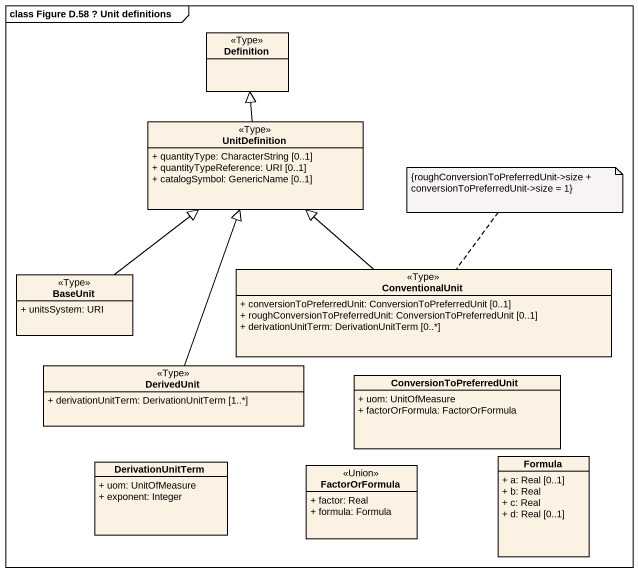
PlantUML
@startuml
mainframe class Figure D.58 ? Unit definitions
hide circle
hide empty members
skinparam classAttributeIconSize 0
class Definition <<Type>>
class UnitDefinition <<Type>> {
  + quantityType: CharacterString [0..1]
  + quantityTypeReference: URI [0..1]
  + catalogSymbol: GenericName [0..1]
}
class BaseUnit <<Type>> {
  + unitsSystem: URI
}
class ConventionalUnit <<Type>> {
  + conversionToPreferredUnit: ConversionToPreferredUnit [0..1]
  + roughConversionToPreferredUnit: ConversionToPreferredUnit [0..1]
  + derivationUnitTerm: DerivationUnitTerm [0..*]
}
class DerivedUnit <<Type>> {
  + derivationUnitTerm: DerivationUnitTerm [1..*]
}
class ConversionToPreferredUnit {
  + uom: UnitOfMeasure
  + factorOrFormula: FactorOrFormula
}
class DerivationUnitTerm {
  + uom: UnitOfMeasure
  + exponent: Integer
}
class FactorOrFormula <<Union>> {
  + factor: Real
  + formula: Formula
}
class Formula {
  + a: Real [0..1]
  + b: Real
  + c: Real
  + d: Real [0..1]
}
UnitDefinition -up-|> Definition
BaseUnit -up-|> UnitDefinition
ConventionalUnit -up-|> UnitDefinition
DerivedUnit -up-|> UnitDefinition
note top of ConventionalUnit : {roughConversionToPreferredUnit->size + conversionToPreferredUnit->size = 1}
@enduml
